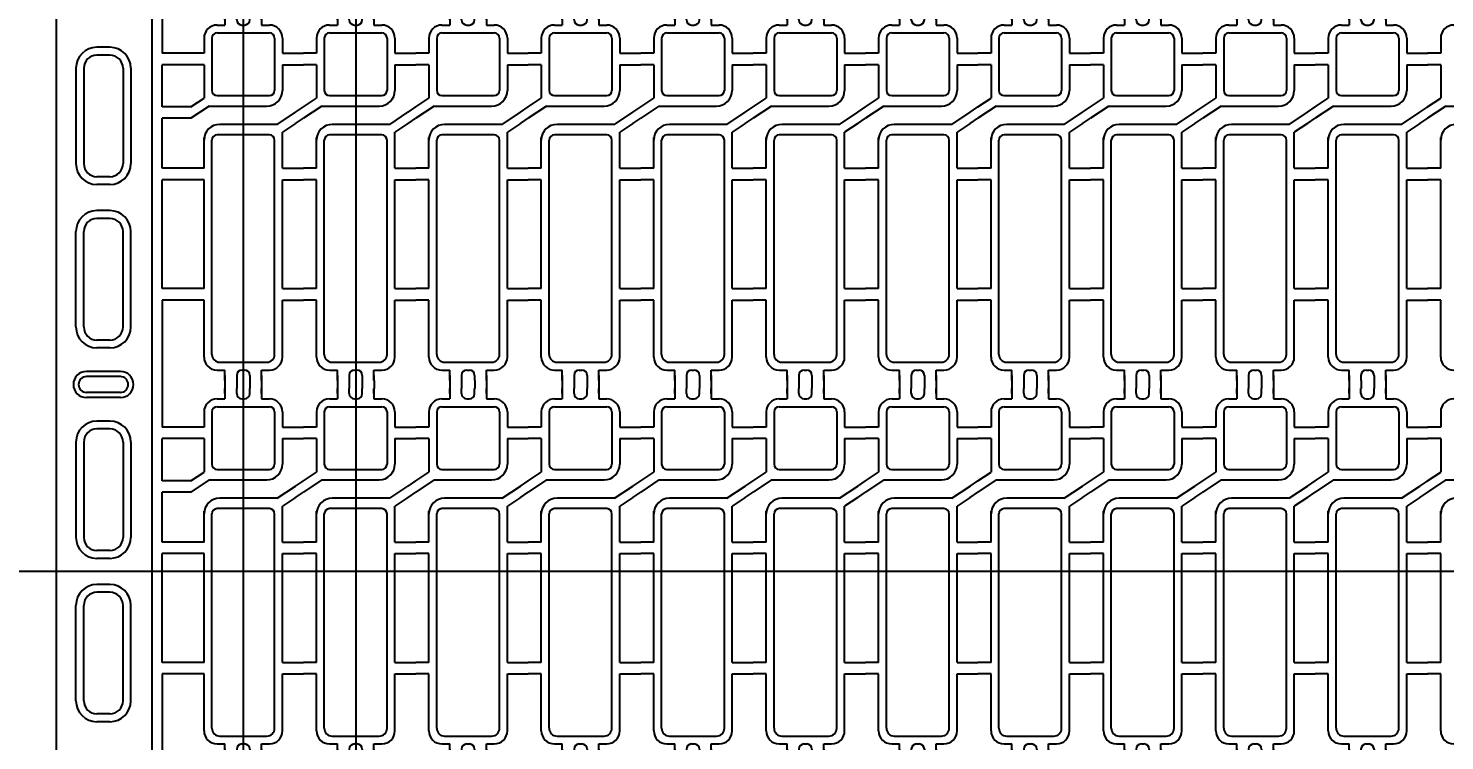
# Model space of a CAD drawing. Header units: millimetres. Extents: x -992 to 1678, y 98 to 1000.
# Drawn here: x -900.26 to -873.17, y 883.88 to 897.5 of the extents above; entities that cross this region are included whole.
import ezdxf

# ---------------------------------------------------------------- set-up
doc = ezdxf.new("R2010")
doc.units = ezdxf.units.MM
doc.header["$PDMODE"] = 3
doc.header["$PDSIZE"] = -1
doc.linetypes.add('CENTER', pattern=[10.16, 6.35, -1.27, 1.27, -1.27])
doc.linetypes.add('HIDDEN', pattern=[1.905, 1.27, -0.635])
doc.layers.get('DEFPOINTS').update_dxf_attribs({"color": 10})
for name, color, linetype in [('1', 3, 'Continuous'), ('b etching', 1, 'Continuous'), ('CEN', 8, 'CENTER'), ('DIM', 7, 'Continuous'), ('HID', 1, 'HIDDEN')]:
    doc.layers.add(name, color=color, linetype=linetype)
doc.styles.add('SIMPLEX', font='simplex')
doc.styles.get("Standard").update_dxf_attribs({"font": 'txt.shx', "bigfont": 'chineset.shx'})
doc.dimstyles.new('ISO-25', dxfattribs={"dimtxt": 2.5, "dimasz": 2.5, "dimexe": 1.25, "dimexo": 0.625, "dimtad": 1, "dimtxsty": 'Standard', "dimcen": 2.5, "dimadec": 0, "dimazin": 0, "dimtfac": 1, "dimtmove": 0, "dimatfit": 3, "dimfxl": 0, "dimarcsym": 0})

# ---------------------------------------------------------------- blocks, each defined once
blk = doc.blocks.new('_OPEN30')
at = {"color": 0, "linetype": 'ByBlock'}
for p, q in [((-1, 0.268), (0, 0)), ((0, 0), (-1, -0.268)), ((0, 0), (-1, 0))]:
    blk.add_line(p, q, dxfattribs=at)
blk = doc.blocks.new('*D5')
at = {"layer": 'DEFPOINTS', "color": 0}
for p in [(-899.724, 942.797), (-841.649, 920.116), (-899.724, 858.416)]:
    blk.add_point(p, dxfattribs=at)
at = {"layer": 'DIM', "color": 0, "lineweight": -2}
for p, q in [((-899.724, 859.416), (-899.724, 943.797)), ((-841.649, 921.116), (-841.649, 943.797)), ((-897.724, 942.797), (-879.615, 942.797)), ((-843.649, 942.797), (-861.758, 942.797))]:
    blk.add_line(p, q, dxfattribs=at)
at = {"layer": 'DIM', "color": 0, "lineweight": -2, "xscale": 2, "yscale": 2, "zscale": 2, "rotation": 180}
blk.add_blockref('_OPEN30', (-899.724, 942.797), dxfattribs=at)
at = {"layer": 'DIM', "color": 0, "lineweight": -2, "xscale": 2, "yscale": 2, "zscale": 2}
blk.add_blockref('_OPEN30', (-841.649, 942.797), dxfattribs=at)
at = {"layer": 'DIM', "color": 0, "insert": (-870.686, 942.797), "char_height": 3, "attachment_point": 5, "style": 'SIMPLEX'}
blk.add_mtext('58,075', dxfattribs=at)
blk = doc.blocks.new('e1')
at = {"layer": '1'}
for p, q in [((-947.058, 906.581), (-947.058, 906.481)), ((-947.058, 906.481), (-947.058, 906.581)), ((-947.058, 906.581), (-947.058, 906.381)), ((-946.358, 906.581), (-946.358, 906.481)), ((-946.358, 906.481), (-946.358, 906.581)), ((-946.358, 906.581), (-946.358, 906.381)), ((-946.358, 906.381), (-946.208, 906.381)), ((-947.458, 906.131), (-947.458, 905.841)), ((-945.958, 906.131), (-945.958, 905.841)), ((-947.458, 905.841), (-947.708, 905.841)), ((-945.958, 905.841), (-945.708, 905.841)), ((-947.458, 905.621), (-947.708, 905.621)), ((-947.458, 905.621), (-947.458, 904.981)), ((-945.958, 905.621), (-945.958, 905.131)), ((-945.958, 905.621), (-945.708, 905.621)), ((-947.358, 904.831), (-946.258, 904.831)), ((-946.058, 904.481), (-947.158, 904.481)), ((-947.458, 903.641), (-947.458, 904.231)), ((-945.958, 903.641), (-945.958, 904.331)), ((-947.458, 903.641), (-947.708, 903.641)), ((-945.958, 903.641), (-945.708, 903.641)), ((-947.458, 903.421), (-947.708, 903.421)), ((-947.458, 901.341), (-947.458, 903.421)), ((-945.958, 901.341), (-945.958, 903.421)), ((-945.958, 903.421), (-945.708, 903.421)), ((-947.458, 901.341), (-947.708, 901.341)), ((-945.958, 901.341), (-945.708, 901.341)), ((-947.458, 901.121), (-947.708, 901.121)), ((-947.458, 900.031), (-947.458, 901.121)), ((-945.958, 900.031), (-945.958, 901.121)), ((-945.958, 901.121), (-945.708, 901.121)), ((-947.058, 899.581), (-947.058, 899.781)), ((-947.058, 899.581), (-947.058, 899.681)), ((-947.058, 899.681), (-947.058, 899.581)), ((-946.358, 899.781), (-946.208, 899.781)), ((-946.358, 899.581), (-946.358, 899.781)), ((-946.358, 899.581), (-946.358, 899.681)), ((-946.358, 899.681), (-946.358, 899.581))]:
    blk.add_line(p, q, dxfattribs=at)
at = {"layer": '1', "linetype": 'ByBlock'}
for p, q in [((-946.833, 906.481), (-946.833, 906.581)), ((-946.583, 906.481), (-946.583, 906.581)), ((-947.208, 906.381), (-947.058, 906.381)), ((-946.733, 906.381), (-946.683, 906.381)), ((-947.708, 904.814), (-947.458, 904.981)), ((-947.358, 904.831), (-947.708, 904.597)), ((-946.058, 904.481), (-945.708, 904.714)), ((-945.708, 904.497), (-945.958, 904.331)), ((-947.208, 899.781), (-947.058, 899.781)), ((-946.833, 899.681), (-946.833, 899.581)), ((-946.733, 899.781), (-946.683, 899.781)), ((-946.583, 899.681), (-946.583, 899.581))]:
    blk.add_line(p, q, dxfattribs=at)
at = {"layer": '1'}
for centre, radius, start, end in [((-947.208, 906.131), 0.25, 90, 180), ((-946.208, 906.131), 0.25, 0, 90), ((-946.258, 905.131), 0.3, 270, 0), ((-947.158, 904.181), 0.3, 90, 180), ((-947.208, 900.031), 0.25, 180, 270), ((-946.208, 900.031), 0.25, 270, 0)]:
    blk.add_arc(centre, radius, start, end, dxfattribs=at)
at = {"layer": '1', "linetype": 'ByBlock'}
for centre, start, end in [((-946.733, 906.481), 180, 270), ((-946.683, 906.481), 270, 0), ((-946.733, 899.681), 90, 180), ((-946.683, 899.681), 0, 90)]:
    blk.add_arc(centre, 0.1, start, end, dxfattribs=at)
blk = doc.blocks.new('e2')
at = {"layer": 'b etching', "linetype": 'ByBlock'}
for p, q in [((-947.308, 906.131), (-947.308, 905.131)), ((-947.208, 906.231), (-946.208, 906.231)), ((-946.108, 906.131), (-946.108, 905.131)), ((-947.208, 905.031), (-946.208, 905.031)), ((-947.308, 900.081), (-947.308, 904.181)), ((-946.208, 904.281), (-947.208, 904.281)), ((-946.108, 900.081), (-946.108, 904.181)), ((-947.158, 899.931), (-946.258, 899.931))]:
    blk.add_line(p, q, dxfattribs=at)
for centre, radius, start, end in [((-947.208, 906.131), 0.1, 90, 180), ((-946.208, 906.131), 0.1, 360, 90), ((-947.208, 905.131), 0.1, 180, 270), ((-946.208, 905.131), 0.1, 270, 360), ((-947.208, 904.181), 0.1, 90, 180), ((-946.208, 904.181), 0.1, 0, 90), ((-947.158, 900.081), 0.15, 180, 270), ((-946.258, 900.081), 0.15, 270, 0)]:
    blk.add_arc(centre, radius, start, end, dxfattribs=at)

msp = doc.modelspace()

# ---------------------------------------------------------------- linework, layer by layer
at = {"layer": '1', "linetype": 'ByBlock'}
for p, q in [((-897.6986804, 899.45640189), (-897.6986804, 897.02640189)), ((-897.1486804, 897.02640189), (-897.6986804, 897.02640189)), ((-895.1486804, 897.02640189), (-894.9986804, 897.02640189)), ((-892.9986804, 897.02640189), (-892.8486804, 897.02640189)), ((-890.8486804, 897.02640189), (-890.6986804, 897.02640189)), ((-888.6986804, 897.02640189), (-888.5486804, 897.02640189)), ((-886.5486804, 897.02640189), (-886.3986804, 897.02640189)), ((-884.3986804, 897.02640189), (-884.2486804, 897.02640189)), ((-882.2486804, 897.02640189), (-882.0986804, 897.02640189)), ((-880.0986804, 897.02640189), (-879.9486804, 897.02640189)), ((-877.9486804, 897.02640189), (-877.7986804, 897.02640189)), ((-875.7986804, 897.02640189), (-875.6486804, 897.02640189)), ((-873.6486804, 897.02640189), (-873.4986804, 897.02640189)), ((-897.1486804, 896.80640189), (-897.6986804, 896.80640189)), ((-897.6986804, 895.99973522), (-897.6986804, 896.80640189)), ((-895.1486804, 896.80640189), (-894.9986804, 896.80640189)), ((-892.9986804, 896.80640189), (-892.8486804, 896.80640189)), ((-890.8486804, 896.80640189), (-890.6986804, 896.80640189)), ((-888.6986804, 896.80640189), (-888.5486804, 896.80640189)), ((-886.5486804, 896.80640189), (-886.3986804, 896.80640189)), ((-884.3986804, 896.80640189), (-884.2486804, 896.80640189)), ((-882.2486804, 896.80640189), (-882.0986804, 896.80640189)), ((-880.0986804, 896.80640189), (-879.9486804, 896.80640189)), ((-877.9486804, 896.80640189), (-877.7986804, 896.80640189)), ((-875.7986804, 896.80640189), (-875.6486804, 896.80640189)), ((-873.6486804, 896.80640189), (-873.4986804, 896.80640189)), ((-897.1486804, 895.99973522), (-897.6986804, 895.99973522)), ((-897.6986804, 894.82640189), (-897.6986804, 895.78306855)), ((-897.1486804, 895.78306855), (-897.6986804, 895.78306855)), ((-895.1486804, 895.89973522), (-894.9986804, 895.99973522)), ((-895.1486804, 895.68306855), (-894.9986804, 895.78306855)), ((-892.9986804, 895.89973522), (-892.8486804, 895.99973522)), ((-892.9986804, 895.68306855), (-892.8486804, 895.78306855)), ((-890.8486804, 895.89973522), (-890.6986804, 895.99973522)), ((-890.8486804, 895.68306855), (-890.6986804, 895.78306855)), ((-888.6986804, 895.89973522), (-888.5486804, 895.99973522)), ((-888.6986804, 895.68306855), (-888.5486804, 895.78306855)), ((-886.5486804, 895.89973522), (-886.3986804, 895.99973522)), ((-886.5486804, 895.68306855), (-886.3986804, 895.78306855)), ((-884.3986804, 895.89973522), (-884.2486804, 895.99973522)), ((-884.3986804, 895.68306855), (-884.2486804, 895.78306855)), ((-882.2486804, 895.89973522), (-882.0986804, 895.99973522)), ((-882.2486804, 895.68306855), (-882.0986804, 895.78306855)), ((-880.0986804, 895.89973522), (-879.9486804, 895.99973522)), ((-880.0986804, 895.68306855), (-879.9486804, 895.78306855)), ((-877.9486804, 895.89973522), (-877.7986804, 895.99973522)), ((-877.9486804, 895.68306855), (-877.7986804, 895.78306855)), ((-875.7986804, 895.89973522), (-875.6486804, 895.99973522)), ((-875.7986804, 895.68306855), (-875.6486804, 895.78306855)), ((-873.6486804, 895.89973522), (-873.4986804, 895.99973522)), ((-873.6486804, 895.68306855), (-873.4986804, 895.78306855)), ((-897.1486804, 894.82640189), (-897.6986804, 894.82640189)), ((-895.1486804, 894.82640189), (-894.9986804, 894.82640189)), ((-892.9986804, 894.82640189), (-892.8486804, 894.82640189)), ((-890.8486804, 894.82640189), (-890.6986804, 894.82640189)), ((-888.6986804, 894.82640189), (-888.5486804, 894.82640189)), ((-886.5486804, 894.82640189), (-886.3986804, 894.82640189)), ((-884.3986804, 894.82640189), (-884.2486804, 894.82640189)), ((-882.2486804, 894.82640189), (-882.0986804, 894.82640189)), ((-880.0986804, 894.82640189), (-879.9486804, 894.82640189)), ((-877.9486804, 894.82640189), (-877.7986804, 894.82640189)), ((-875.7986804, 894.82640189), (-875.6486804, 894.82640189)), ((-873.6486804, 894.82640189), (-873.4986804, 894.82640189)), ((-897.6986804, 892.52640189), (-897.6986804, 894.60640189)), ((-897.1486804, 894.60640189), (-897.6986804, 894.60640189)), ((-895.1486804, 894.60640189), (-894.9986804, 894.60640189)), ((-892.9986804, 894.60640189), (-892.8486804, 894.60640189)), ((-890.8486804, 894.60640189), (-890.6986804, 894.60640189)), ((-888.6986804, 894.60640189), (-888.5486804, 894.60640189)), ((-886.5486804, 894.60640189), (-886.3986804, 894.60640189)), ((-884.3986804, 894.60640189), (-884.2486804, 894.60640189)), ((-882.2486804, 894.60640189), (-882.0986804, 894.60640189)), ((-880.0986804, 894.60640189), (-879.9486804, 894.60640189)), ((-877.9486804, 894.60640189), (-877.7986804, 894.60640189)), ((-875.7986804, 894.60640189), (-875.6486804, 894.60640189)), ((-873.6486804, 894.60640189), (-873.4986804, 894.60640189)), ((-897.1486804, 892.52640189), (-897.6986804, 892.52640189)), ((-895.1486804, 892.52640189), (-894.9986804, 892.52640189)), ((-892.9986804, 892.52640189), (-892.8486804, 892.52640189)), ((-890.8486804, 892.52640189), (-890.6986804, 892.52640189)), ((-888.6986804, 892.52640189), (-888.5486804, 892.52640189)), ((-886.5486804, 892.52640189), (-886.3986804, 892.52640189)), ((-884.3986804, 892.52640189), (-884.2486804, 892.52640189)), ((-882.2486804, 892.52640189), (-882.0986804, 892.52640189)), ((-880.0986804, 892.52640189), (-879.9486804, 892.52640189)), ((-877.9486804, 892.52640189), (-877.7986804, 892.52640189)), ((-875.7986804, 892.52640189), (-875.6486804, 892.52640189)), ((-873.6486804, 892.52640189), (-873.4986804, 892.52640189)), ((-897.1486804, 892.30640189), (-897.6986804, 892.30640189)), ((-897.6986804, 892.30640189), (-897.6986804, 889.87640189)), ((-895.1486804, 892.30640189), (-894.9986804, 892.30640189)), ((-892.9986804, 892.30640189), (-892.8486804, 892.30640189)), ((-890.8486804, 892.30640189), (-890.6986804, 892.30640189)), ((-888.6986804, 892.30640189), (-888.5486804, 892.30640189)), ((-886.5486804, 892.30640189), (-886.3986804, 892.30640189)), ((-884.3986804, 892.30640189), (-884.2486804, 892.30640189)), ((-882.2486804, 892.30640189), (-882.0986804, 892.30640189)), ((-880.0986804, 892.30640189), (-879.9486804, 892.30640189)), ((-877.9486804, 892.30640189), (-877.7986804, 892.30640189)), ((-875.7986804, 892.30640189), (-875.6486804, 892.30640189)), ((-873.6486804, 892.30640189), (-873.4986804, 892.30640189)), ((-896.4986804, 890.76640189), (-896.4986804, 890.61640189)), ((-896.2736804, 890.76640189), (-896.2736804, 890.61640189)), ((-896.0236804, 890.76640189), (-896.0236804, 890.61640189)), ((-895.7986804, 890.76640189), (-895.7986804, 890.61640189)), ((-894.3486804, 890.76640189), (-894.3486804, 890.61640189)), ((-894.1236804, 890.76640189), (-894.1236804, 890.61640189)), ((-893.8736804, 890.76640189), (-893.8736804, 890.61640189)), ((-893.6486804, 890.76640189), (-893.6486804, 890.61640189)), ((-892.1986804, 890.76640189), (-892.1986804, 890.61640189)), ((-891.9736804, 890.76640189), (-891.9736804, 890.61640189)), ((-891.7236804, 890.76640189), (-891.7236804, 890.61640189)), ((-891.4986804, 890.76640189), (-891.4986804, 890.61640189)), ((-890.0486804, 890.76640189), (-890.0486804, 890.61640189)), ((-889.8236804, 890.76640189), (-889.8236804, 890.61640189)), ((-889.5736804, 890.76640189), (-889.5736804, 890.61640189)), ((-889.3486804, 890.76640189), (-889.3486804, 890.61640189)), ((-887.8986804, 890.76640189), (-887.8986804, 890.61640189)), ((-887.6736804, 890.76640189), (-887.6736804, 890.61640189)), ((-887.4236804, 890.76640189), (-887.4236804, 890.61640189)), ((-887.1986804, 890.76640189), (-887.1986804, 890.61640189)), ((-885.7486804, 890.76640189), (-885.7486804, 890.61640189)), ((-885.5236804, 890.76640189), (-885.5236804, 890.61640189)), ((-885.2736804, 890.76640189), (-885.2736804, 890.61640189)), ((-885.0486804, 890.76640189), (-885.0486804, 890.61640189)), ((-883.5986804, 890.76640189), (-883.5986804, 890.61640189)), ((-883.3736804, 890.76640189), (-883.3736804, 890.61640189)), ((-883.1236804, 890.76640189), (-883.1236804, 890.61640189)), ((-882.8986804, 890.76640189), (-882.8986804, 890.61640189)), ((-881.4486804, 890.76640189), (-881.4486804, 890.61640189)), ((-881.2236804, 890.76640189), (-881.2236804, 890.61640189)), ((-880.9736804, 890.76640189), (-880.9736804, 890.61640189)), ((-880.7486804, 890.76640189), (-880.7486804, 890.61640189)), ((-879.2986804, 890.76640189), (-879.2986804, 890.61640189)), ((-879.0736804, 890.76640189), (-879.0736804, 890.61640189)), ((-878.8236804, 890.76640189), (-878.8236804, 890.61640189)), ((-878.5986804, 890.76640189), (-878.5986804, 890.61640189)), ((-877.1486804, 890.76640189), (-877.1486804, 890.61640189)), ((-876.9236804, 890.76640189), (-876.9236804, 890.61640189)), ((-876.6736804, 890.76640189), (-876.6736804, 890.61640189)), ((-876.4486804, 890.76640189), (-876.4486804, 890.61640189)), ((-874.9986804, 890.76640189), (-874.9986804, 890.61640189)), ((-874.7736804, 890.76640189), (-874.7736804, 890.61640189)), ((-874.5236804, 890.76640189), (-874.5236804, 890.61640189)), ((-874.2986804, 890.76640189), (-874.2986804, 890.61640189)), ((-897.1486804, 889.87640189), (-897.6986804, 889.87640189)), ((-895.1486804, 889.87640189), (-894.9986804, 889.87640189)), ((-892.9986804, 889.87640189), (-892.8486804, 889.87640189)), ((-890.8486804, 889.87640189), (-890.6986804, 889.87640189)), ((-888.6986804, 889.87640189), (-888.5486804, 889.87640189)), ((-886.5486804, 889.87640189), (-886.3986804, 889.87640189)), ((-884.3986804, 889.87640189), (-884.2486804, 889.87640189)), ((-882.2486804, 889.87640189), (-882.0986804, 889.87640189)), ((-880.0986804, 889.87640189), (-879.9486804, 889.87640189)), ((-877.9486804, 889.87640189), (-877.7986804, 889.87640189)), ((-875.7986804, 889.87640189), (-875.6486804, 889.87640189)), ((-873.6486804, 889.87640189), (-873.4986804, 889.87640189)), ((-897.1486804, 889.65640189), (-897.6986804, 889.65640189)), ((-897.6986804, 888.84973522), (-897.6986804, 889.65640189)), ((-895.1486804, 889.65640189), (-894.9986804, 889.65640189)), ((-892.9986804, 889.65640189), (-892.8486804, 889.65640189)), ((-890.8486804, 889.65640189), (-890.6986804, 889.65640189)), ((-888.6986804, 889.65640189), (-888.5486804, 889.65640189)), ((-886.5486804, 889.65640189), (-886.3986804, 889.65640189)), ((-884.3986804, 889.65640189), (-884.2486804, 889.65640189)), ((-882.2486804, 889.65640189), (-882.0986804, 889.65640189)), ((-880.0986804, 889.65640189), (-879.9486804, 889.65640189)), ((-877.9486804, 889.65640189), (-877.7986804, 889.65640189)), ((-875.7986804, 889.65640189), (-875.6486804, 889.65640189)), ((-873.6486804, 889.65640189), (-873.4986804, 889.65640189)), ((-897.1486804, 888.84973522), (-897.6986804, 888.84973522)), ((-895.1486804, 888.74973522), (-894.9986804, 888.84973522)), ((-892.9986804, 888.74973522), (-892.8486804, 888.84973522)), ((-890.8486804, 888.74973522), (-890.6986804, 888.84973522)), ((-888.6986804, 888.74973522), (-888.5486804, 888.84973522)), ((-886.5486804, 888.74973522), (-886.3986804, 888.84973522)), ((-884.3986804, 888.74973522), (-884.2486804, 888.84973522)), ((-882.2486804, 888.74973522), (-882.0986804, 888.84973522)), ((-880.0986804, 888.74973522), (-879.9486804, 888.84973522)), ((-877.9486804, 888.74973522), (-877.7986804, 888.84973522)), ((-875.7986804, 888.74973522), (-875.6486804, 888.84973522)), ((-873.6486804, 888.74973522), (-873.4986804, 888.84973522)), ((-897.6986804, 887.67640189), (-897.6986804, 888.63306855)), ((-897.1486804, 888.63306855), (-897.6986804, 888.63306855)), ((-895.1486804, 888.53306855), (-894.9986804, 888.63306855)), ((-892.9986804, 888.53306855), (-892.8486804, 888.63306855)), ((-890.8486804, 888.53306855), (-890.6986804, 888.63306855)), ((-888.6986804, 888.53306855), (-888.5486804, 888.63306855)), ((-886.5486804, 888.53306855), (-886.3986804, 888.63306855)), ((-884.3986804, 888.53306855), (-884.2486804, 888.63306855)), ((-882.2486804, 888.53306855), (-882.0986804, 888.63306855)), ((-880.0986804, 888.53306855), (-879.9486804, 888.63306855)), ((-877.9486804, 888.53306855), (-877.7986804, 888.63306855)), ((-875.7986804, 888.53306855), (-875.6486804, 888.63306855)), ((-873.6486804, 888.53306855), (-873.4986804, 888.63306855)), ((-897.1486804, 887.67640189), (-897.6986804, 887.67640189)), ((-895.1486804, 887.67640189), (-894.9986804, 887.67640189)), ((-892.9986804, 887.67640189), (-892.8486804, 887.67640189)), ((-890.8486804, 887.67640189), (-890.6986804, 887.67640189)), ((-888.6986804, 887.67640189), (-888.5486804, 887.67640189)), ((-886.5486804, 887.67640189), (-886.3986804, 887.67640189)), ((-884.3986804, 887.67640189), (-884.2486804, 887.67640189)), ((-882.2486804, 887.67640189), (-882.0986804, 887.67640189)), ((-880.0986804, 887.67640189), (-879.9486804, 887.67640189)), ((-877.9486804, 887.67640189), (-877.7986804, 887.67640189)), ((-875.7986804, 887.67640189), (-875.6486804, 887.67640189)), ((-873.6486804, 887.67640189), (-873.4986804, 887.67640189)), ((-897.6986804, 885.37640189), (-897.6986804, 887.45640189)), ((-897.1486804, 887.45640189), (-897.6986804, 887.45640189)), ((-895.1486804, 887.45640189), (-894.9986804, 887.45640189)), ((-892.9986804, 887.45640189), (-892.8486804, 887.45640189)), ((-890.8486804, 887.45640189), (-890.6986804, 887.45640189)), ((-888.6986804, 887.45640189), (-888.5486804, 887.45640189)), ((-886.5486804, 887.45640189), (-886.3986804, 887.45640189)), ((-884.3986804, 887.45640189), (-884.2486804, 887.45640189)), ((-882.2486804, 887.45640189), (-882.0986804, 887.45640189)), ((-880.0986804, 887.45640189), (-879.9486804, 887.45640189)), ((-877.9486804, 887.45640189), (-877.7986804, 887.45640189)), ((-875.7986804, 887.45640189), (-875.6486804, 887.45640189)), ((-873.6486804, 887.45640189), (-873.4986804, 887.45640189)), ((-897.1486804, 885.37640189), (-897.6986804, 885.37640189)), ((-895.1486804, 885.37640189), (-894.9986804, 885.37640189)), ((-892.9986804, 885.37640189), (-892.8486804, 885.37640189)), ((-890.8486804, 885.37640189), (-890.6986804, 885.37640189)), ((-888.6986804, 885.37640189), (-888.5486804, 885.37640189)), ((-886.5486804, 885.37640189), (-886.3986804, 885.37640189)), ((-884.3986804, 885.37640189), (-884.2486804, 885.37640189)), ((-882.2486804, 885.37640189), (-882.0986804, 885.37640189)), ((-880.0986804, 885.37640189), (-879.9486804, 885.37640189)), ((-877.9486804, 885.37640189), (-877.7986804, 885.37640189)), ((-875.7986804, 885.37640189), (-875.6486804, 885.37640189)), ((-873.6486804, 885.37640189), (-873.4986804, 885.37640189)), ((-897.1486804, 885.15640189), (-897.6986804, 885.15640189)), ((-897.6986804, 885.15640189), (-897.6986804, 882.72640189)), ((-895.1486804, 885.15640189), (-894.9986804, 885.15640189)), ((-892.9986804, 885.15640189), (-892.8486804, 885.15640189)), ((-890.8486804, 885.15640189), (-890.6986804, 885.15640189)), ((-888.6986804, 885.15640189), (-888.5486804, 885.15640189)), ((-886.5486804, 885.15640189), (-886.3986804, 885.15640189)), ((-884.3986804, 885.15640189), (-884.2486804, 885.15640189)), ((-882.2486804, 885.15640189), (-882.0986804, 885.15640189)), ((-880.0986804, 885.15640189), (-879.9486804, 885.15640189)), ((-877.9486804, 885.15640189), (-877.7986804, 885.15640189)), ((-875.7986804, 885.15640189), (-875.6486804, 885.15640189)), ((-873.6486804, 885.15640189), (-873.4986804, 885.15640189))]:
    msp.add_line(p, q, dxfattribs=at)
at = {"layer": '1'}
for p, q in [((-898.6986804, 896.99140189), (-898.9486804, 896.99140189)), ((-899.1986804, 896.74140189), (-899.1986804, 894.91640189)), ((-898.4486804, 896.74140189), (-898.4486804, 894.91640189)), ((-898.6986804, 894.66640189), (-898.9486804, 894.66640189)), ((-898.6986804, 893.86640189), (-898.9486804, 893.86640189)), ((-899.1986804, 891.79140189), (-899.1986804, 893.61640189)), ((-898.4486804, 891.79140189), (-898.4486804, 893.61640189)), ((-898.6986804, 891.54140189), (-898.9486804, 891.54140189)), ((-898.4986804, 890.84140189), (-899.1486804, 890.84140189)), ((-898.4986804, 890.84140189), (-899.1486804, 890.84140189)), ((-898.4986804, 890.54140189), (-899.1486804, 890.54140189)), ((-898.4986804, 890.54140189), (-899.1486804, 890.54140189)), ((-898.6986804, 889.84140189), (-898.9486804, 889.84140189)), ((-899.1986804, 889.59140189), (-899.1986804, 887.76640189)), ((-898.4486804, 889.59140189), (-898.4486804, 887.76640189)), ((-898.6986804, 887.51640189), (-898.9486804, 887.51640189)), ((-898.6986804, 886.71640189), (-898.9486804, 886.71640189)), ((-899.1986804, 884.64140189), (-899.1986804, 886.46640189)), ((-898.4486804, 884.64140189), (-898.4486804, 886.46640189)), ((-898.6986804, 884.39140189), (-898.9486804, 884.39140189))]:
    msp.add_line(p, q, dxfattribs=at)
for centre, radius, start, end in [((-898.9486804, 896.74140189), 0.25, 90, 180), ((-898.6986804, 896.74140189), 0.25, 360, 90), ((-898.9486804, 894.91640189), 0.25, 180, 270), ((-898.6986804, 894.91640189), 0.25, 270, 360), ((-898.9486804, 893.61640189), 0.25, 90, 180), ((-898.6986804, 893.61640189), 0.25, 0, 90), ((-898.9486804, 891.79140189), 0.25, 180, 270), ((-898.6986804, 891.79140189), 0.25, 270, 0), ((-899.1486804, 890.69140189), 0.15, 90, 270), ((-899.1486804, 890.69140189), 0.15, 90, 270), ((-898.4986804, 890.69140189), 0.15, 270, 90), ((-898.4986804, 890.69140189), 0.15, 270, 90), ((-898.9486804, 889.59140189), 0.25, 90, 180), ((-898.6986804, 889.59140189), 0.25, 360, 90), ((-898.9486804, 887.76640189), 0.25, 180, 270), ((-898.6986804, 887.76640189), 0.25, 270, 360), ((-898.9486804, 886.46640189), 0.25, 90, 180), ((-898.6986804, 886.46640189), 0.25, 0, 90), ((-898.9486804, 884.64140189), 0.25, 180, 270), ((-898.6986804, 884.64140189), 0.25, 270, 0)]:
    msp.add_arc(centre, radius, start, end, dxfattribs=at)
at = {"layer": 'CEN', "linetype": 'ByBlock'}
for p, q in [((-896.1486804, 920.51640189), (-896.1486804, 853.71640189)), ((-893.9986804, 920.51640189), (-893.9986804, 853.71640189)), ((-648.05900889, 887.11640189), (-914.20864364, 887.11640189))]:
    msp.add_line(p, q, dxfattribs=at)
at = {"layer": 'HID', "linetype": 'ByBlock'}
for p, q in [((-897.8986804, 912.36640189), (-897.8986804, 861.86640189)), ((-898.6986804, 897.14140189), (-898.9486804, 897.14140189)), ((-899.3486804, 896.74140189), (-899.3486804, 894.91640189)), ((-898.2986804, 896.74140189), (-898.2986804, 894.91640189)), ((-898.6986804, 894.51640189), (-898.9486804, 894.51640189)), ((-898.6986804, 894.01640189), (-898.9486804, 894.01640189)), ((-899.3486804, 891.79140189), (-899.3486804, 893.61640189)), ((-898.2986804, 891.79140189), (-898.2986804, 893.61640189)), ((-898.6986804, 891.39140189), (-898.9486804, 891.39140189)), ((-898.4986804, 890.94140189), (-899.1486804, 890.94140189)), ((-898.4986804, 890.44140189), (-899.1486804, 890.44140189)), ((-898.6986804, 889.99140189), (-898.9486804, 889.99140189)), ((-899.3486804, 889.59140189), (-899.3486804, 887.76640189)), ((-898.2986804, 889.59140189), (-898.2986804, 887.76640189)), ((-898.6986804, 887.36640189), (-898.9486804, 887.36640189)), ((-898.6986804, 886.86640189), (-898.9486804, 886.86640189)), ((-899.3486804, 884.64140189), (-899.3486804, 886.46640189)), ((-898.2986804, 884.64140189), (-898.2986804, 886.46640189)), ((-898.6986804, 884.24140189), (-898.9486804, 884.24140189))]:
    msp.add_line(p, q, dxfattribs=at)
for centre, radius, start, end in [((-898.9486804, 896.74140189), 0.4, 90, 180), ((-898.6986804, 896.74140189), 0.4, 360, 90), ((-898.9486804, 894.91640189), 0.4, 180, 270), ((-898.6986804, 894.91640189), 0.4, 270, 360), ((-898.9486804, 893.61640189), 0.4, 90, 180), ((-898.6986804, 893.61640189), 0.4, 0, 90), ((-898.9486804, 891.79140189), 0.4, 180, 270), ((-898.6986804, 891.79140189), 0.4, 270, 0), ((-899.1486804, 890.69140189), 0.25, 90, 270), ((-898.4986804, 890.69140189), 0.25, 270, 90), ((-898.9486804, 889.59140189), 0.4, 90, 180), ((-898.6986804, 889.59140189), 0.4, 360, 90), ((-898.9486804, 887.76640189), 0.4, 180, 270), ((-898.6986804, 887.76640189), 0.4, 270, 360), ((-898.9486804, 886.46640189), 0.4, 90, 180), ((-898.6986804, 886.46640189), 0.4, 0, 90), ((-898.9486804, 884.64140189), 0.4, 180, 270), ((-898.6986804, 884.64140189), 0.4, 270, 0)]:
    msp.add_arc(centre, radius, start, end, dxfattribs=at)

# ---------------------------------------------------------------- block references
at = {"linetype": 'ByBlock'}
for name, p in [('e1', (50.55886592, -8.81428571)), ('e1', (52.70886592, -8.81428571)), ('e1', (54.85886592, -8.81428571)), ('e1', (57.00886592, -8.81428571)), ('e1', (59.15886592, -8.81428571)), ('e1', (61.30886592, -8.81428571)), ('e1', (63.45886592, -8.81428571)), ('e1', (65.60886592, -8.81428571)), ('e1', (67.75886592, -8.81428571)), ('e1', (69.90886592, -8.81428571)), ('e1', (72.05886592, -8.81428571)), ('e1', (74.20886592, -8.81428571)), ('e2', (50.55886592, -8.81428571)), ('e2', (52.70886592, -8.81428571)), ('e2', (54.85886592, -8.81428571)), ('e2', (57.00886592, -8.81428571)), ('e2', (59.15886592, -8.81428571)), ('e2', (61.30886592, -8.81428571)), ('e2', (63.45886592, -8.81428571)), ('e2', (65.60886592, -8.81428571)), ('e2', (67.75886592, -8.81428571)), ('e2', (69.90886592, -8.81428571)), ('e2', (72.05886592, -8.81428571)), ('e1', (50.55886592, -15.96428571)), ('e1', (52.70886592, -15.96428571)), ('e1', (54.85886592, -15.96428571)), ('e1', (57.00886592, -15.96428571)), ('e1', (59.15886592, -15.96428571)), ('e1', (61.30886592, -15.96428571)), ('e1', (63.45886592, -15.96428571)), ('e1', (65.60886592, -15.96428571)), ('e1', (67.75886592, -15.96428571)), ('e1', (69.90886592, -15.96428571)), ('e1', (72.05886592, -15.96428571)), ('e1', (74.20886592, -15.96428571)), ('e2', (50.55886592, -15.96428571)), ('e2', (52.70886592, -15.96428571)), ('e2', (54.85886592, -15.96428571)), ('e2', (57.00886592, -15.96428571)), ('e2', (59.15886592, -15.96428571)), ('e2', (61.30886592, -15.96428571)), ('e2', (63.45886592, -15.96428571)), ('e2', (65.60886592, -15.96428571)), ('e2', (67.75886592, -15.96428571)), ('e2', (69.90886592, -15.96428571)), ('e2', (72.05886592, -15.96428571))]:
    msp.add_blockref(name, p, dxfattribs=at)

# ---------------------------------------------------------------- dimensions: what is measured, and where the dimension line sits
at = {"layer": 'DIM'}
dim = msp.add_linear_dim(base=(-899.7236803994, 942.7969729261), p1=(-841.6486803994, 920.1164018862), p2=(-899.7236803994, 858.4164018862), dimstyle='ISO-25', override={"dimtxt": 3, "dimasz": 2, "dimexe": 1, "dimexo": 1, "dimgap": 1.5, "dimtad": 0, "dimdec": 8, "dimtxsty": 'SIMPLEX', "dimblk1": 'OPEN30', "dimblk2": 'OPEN30', "dimsah": 1, "dimtp": 0.05, "dimtm": 0.05, "dimtfac": 0.5, "dimtdec": 8}, dxfattribs=at)
dim.commit()
dim.dimension.update_dxf_attribs({"geometry": '*D5', "text_midpoint": (-870.6861803994, 942.7969729261)})

doc.saveas('drawing.dxf')
